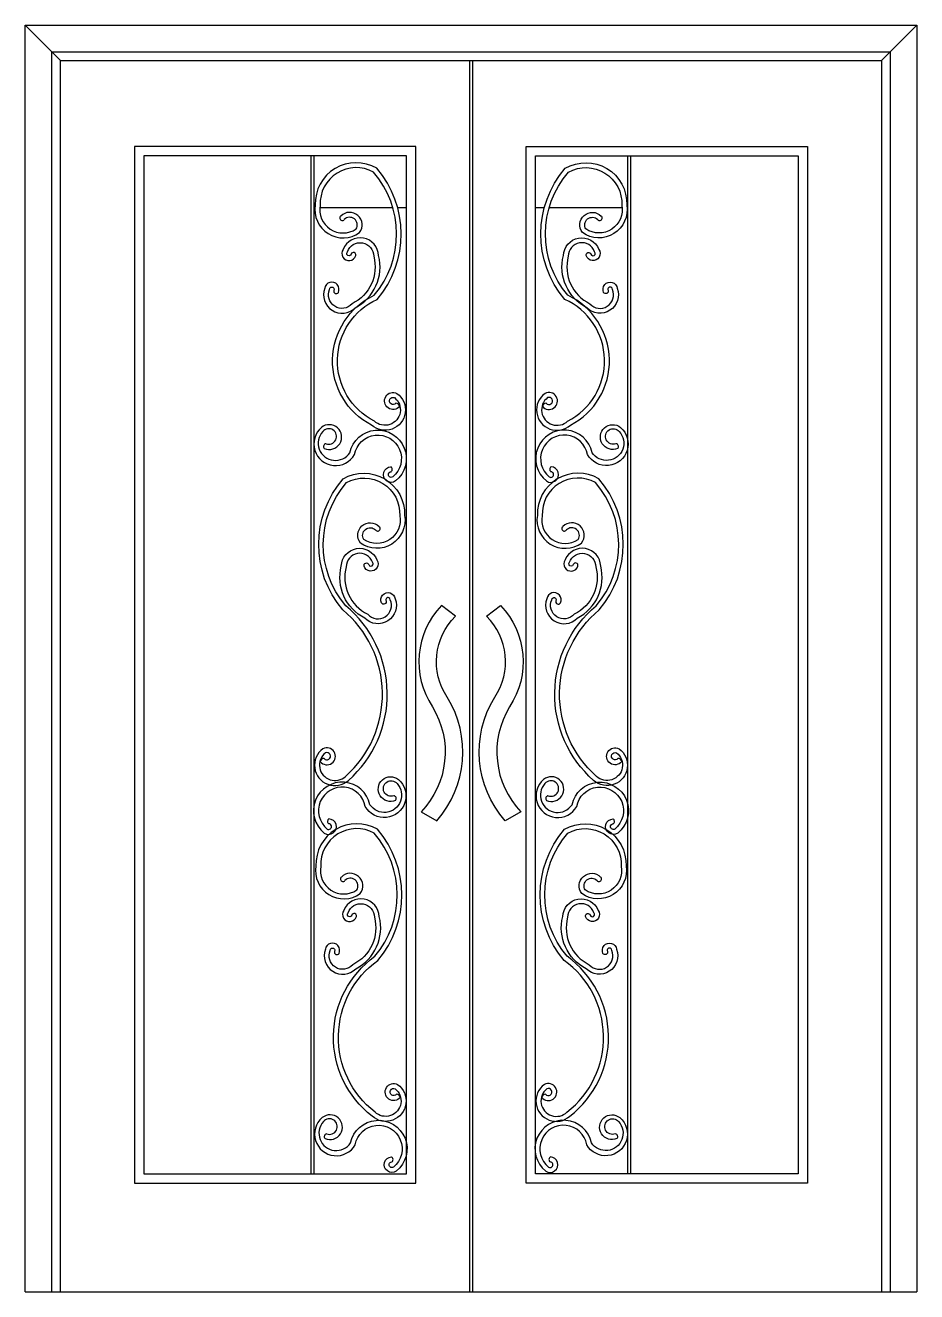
# Model space of a CAD drawing. Header units: metres. Extents: x 0 to 1520, y 0 to 2160.
import ezdxf

# ---------------------------------------------------------------- set-up
doc = ezdxf.new("R2010")
doc.units = ezdxf.units.M
for name, color, linetype in [('2', 2, 'Continuous'), ('3', 3, 'Continuous'), ('4', 4, 'Continuous'), ('6', 3, 'Continuous'), ('7', 7, 'Continuous')]:
    doc.layers.add(name, color=color, linetype=linetype)

msp = doc.modelspace()

# ---------------------------------------------------------------- hatches: boundary and pattern name
at = {"layer": '3'}
h = msp.add_hatch(dxfattribs=at)
h.set_pattern_fill('AR-RROOF', scale=400)
h.paths.add_polyline_path([(869.77, 251.69, -0.29), (904.93, 290.58, -0.72), (885.1, 353.41, -2.18), (880.1, 331.93, 0.75), (923.69, 306.2, 0.5), (918.8, 565.16, -0.37), (919.73, 788.72, -0.27), (990.3, 788.76, -0.51), (1002.22, 806.45, -0.53), (1002.55, 798.03, 1.3), (1005.27, 789.15, 1.44), (940.25, 827.4, -1.19), (883.76, 873.59, -1.78), (888.7, 837.88, -0.64), (891.62, 845.77, 1.73), (887.75, 868.42, 1.13), (932.29, 830.55, -0.32), (973.68, 868.59, -0.04), (968.82, 872.23, -0.46), (973.59, 1169.87, 0.37), (972.45, 1379.97, 0.59), (881.59, 1323.46, 0.67), (942.67, 1283.04, 0.9), (922.66, 1299.2, -1.19), (916.68, 1305.13, -0.94), (948.68, 1276.97, -0.67), (873.13, 1324.04, -0.24), (898.91, 1380.78, -0.21), (888.58, 1382.82, -1.42), (966.55, 1431.02, 1.13), (1011.09, 1468.89, 1.73), (1007.22, 1446.25, -0.64), (1010.14, 1438.35, -1.78), (1015.08, 1474.07, -0.19), (1027.66, 1450.49), (1027.66, 1937.63), (869.77, 1937.63)])
h.paths.add_polyline_path([(919.92, 1692.59, -0.63), (924.81, 1484.95, -0.75), (881.22, 1510.68, 2.18), (886.22, 1532.16, 1.05), (929.67, 1477.98, 0.52), (954.31, 1680.1, -0.06), (938.98, 1691.75, 0.03), (925.13, 1699.46, -0.37), (926.27, 1909.56, -0.59), (1017.14, 1853.04, -0.67), (956.05, 1812.63, -0.94), (976.81, 1827.97, 0.84), (983.28, 1833.37, 0.98), (950.04, 1806.56, 0.67), (1025.59, 1853.63, 0.59), (920.85, 1916.15, 0.37)])
h.paths.add_polyline_path([(981.17, 1237.6, -0.35), (941.1, 1148.69, -0.81), (889.31, 1181.82, -1.13), (912.77, 1175.52, -1.05), (904.97, 1178.71, 1.25), (897.62, 1179.92, 0.86), (935.96, 1155.53, 0.36), (972.76, 1236.47, 0.85), (928.03, 1244.06, 1.25), (934.26, 1239.97, -1.05), (942.15, 1237.05, -1.13), (920.62, 1248.28, -0.81)])
h.paths.add_polyline_path([(1027.66, 1441.54, -0.72), (958.59, 1427.87, 1.44), (893.57, 1389.62, 1.3), (896.29, 1398.51, -0.53), (896.62, 1406.92, -0.58), (907.22, 1386.55, -0.27), (977.87, 1386.56, -0.37), (978.8, 1163.01, 0.46), (975.2, 877.85, 0.73), (1017.51, 904.72, -2.18), (1012.5, 926.2, -0.64), (1000.45, 864.41, -0.24), (1027.66, 829.36)])
h.paths.add_polyline_path([(1013.84, 296.91, -1.19), (957.35, 250.72, 1.44), (892.33, 212.47, 1.3), (895.05, 221.35, -0.53), (895.38, 229.77, -1.33), (887.34, 205.67, -0.18), (869.77, 235.62), (869.77, 200.79), (1027.66, 200.79), (1027.66, 811.3, -0.18), (1010.26, 782.35, -0.17), (1002.08, 780.02, -0.22), (1024.47, 726.2, -0.67), (948.92, 679.13, -0.94), (980.92, 707.29, -1.19), (974.95, 701.36, 0.9), (954.93, 685.2, 0.67), (1016.02, 725.61, 0.59), (925.15, 782.13, 0.37), (924.01, 572.03, -0.5), (928.55, 299.24, -0.1), (916.35, 292.28, -0.36), (965.31, 253.87, 1.13), (1009.85, 291.74, 1.73), (1005.98, 269.09, -0.64), (1008.9, 261.2, -1.78)])
h.paths.add_polyline_path([(596.31, 306.2, 0.75), (639.9, 331.93, -2.18), (634.9, 353.41, -0.72), (615.07, 290.58, -0.29), (650.23, 251.69), (650.23, 1937.63), (492.34, 1937.63), (492.34, 1450.49, -0.19), (504.92, 1474.07, -1.78), (509.86, 1438.35, -0.64), (512.78, 1446.25, 1.73), (508.91, 1468.89, 1.13), (553.45, 1431.02, -1.42), (631.42, 1382.82, -0.21), (621.09, 1380.78, -0.24), (646.87, 1324.04, -0.67), (571.32, 1276.97, -0.94), (603.32, 1305.13, -1.19), (597.34, 1299.2, 0.9), (577.33, 1283.04, 0.67), (638.41, 1323.46, 0.59), (547.55, 1379.97, 0.37), (546.41, 1169.87, -0.46), (551.18, 872.23, -0.04), (546.32, 868.59, -0.32), (587.71, 830.55, 1.13), (632.25, 868.42, 1.73), (628.38, 845.77, -0.64), (631.3, 837.88, -1.78), (636.24, 873.59, -1.19), (579.75, 827.4, 1.44), (514.73, 789.15, 1.3), (517.45, 798.03, -0.53), (517.78, 806.45, -0.51), (529.7, 788.76, -0.27), (600.27, 788.72, -0.37), (601.2, 565.16, 0.5)])
h.paths.add_polyline_path([(578.9, 1148.69, -0.35), (538.83, 1237.6, -0.81), (599.38, 1248.28, -1.13), (577.85, 1237.05, -1.05), (585.74, 1239.97, 1.25), (591.97, 1244.06, 0.85), (547.24, 1236.47, 0.36), (584.04, 1155.53, 0.86), (622.38, 1179.92, 1.25), (615.03, 1178.71, -1.05), (607.23, 1175.52, -1.13), (630.69, 1181.82, -0.81)])
h.paths.add_polyline_path([(590.33, 1477.98, 1.05), (633.78, 1532.16, 2.18), (638.78, 1510.68, -0.75), (595.19, 1484.95, -0.63), (600.08, 1692.59, 0.37), (599.15, 1916.15, 0.59), (494.41, 1853.63, 0.67), (569.96, 1806.56, 0.98), (536.72, 1833.37, 0.84), (543.19, 1827.97, -0.94), (563.95, 1812.63, -0.67), (502.86, 1853.04, -0.59), (593.73, 1909.56, -0.37), (594.87, 1699.46, 0.03), (581.02, 1691.75, -0.06), (565.69, 1680.1, 0.52)])
h.paths.add_polyline_path([(595.99, 572.03, 0.37), (594.85, 782.13, 0.59), (503.98, 725.61, 0.67), (565.07, 685.2, 0.9), (545.05, 701.36, -1.19), (539.08, 707.29, -0.94), (571.08, 679.13, -0.67), (495.53, 726.2, -0.22), (517.92, 780.02, -0.17), (509.74, 782.35, -0.18), (492.34, 811.3), (492.34, 200.79), (650.23, 200.79), (650.23, 235.62, -0.18), (632.66, 205.67, -1.33), (624.62, 229.77, -0.53), (624.95, 221.35, 1.3), (627.67, 212.47, 1.44), (562.65, 250.72, -1.19), (506.16, 296.91, -1.78), (511.1, 261.2, -0.64), (514.02, 269.09, 1.73), (510.15, 291.74, 1.13), (554.69, 253.87, -0.36), (603.65, 292.28, -0.1), (591.45, 299.24, -0.5)])
h.paths.add_polyline_path([(492.34, 829.36, -0.24), (519.55, 864.41, -0.64), (507.5, 926.2, -2.18), (502.49, 904.72, 0.73), (544.8, 877.85, 0.46), (541.2, 1163.01, -0.37), (542.13, 1386.56, -0.27), (612.78, 1386.55, -0.58), (623.38, 1406.92, -0.53), (623.71, 1398.51, 1.3), (626.43, 1389.62, 1.44), (561.41, 1427.87, -0.72), (492.34, 1441.54)])

# ---------------------------------------------------------------- linework, layer by layer
at = {"layer": '2'}
msp.add_line((0, 0), (1520, 0), dxfattribs=at)
at = {"layer": '3'}
for p, q in [((60, 2100), (0, 2160)), ((1460, 2100), (1520, 2160)), ((757.5, 2100), (757.5, 0)), ((762.5, 2100), (762.5, 0)), ((487.34, 200.79), (487.34, 1937.63)), ((492.34, 200.79), (492.34, 1937.63)), ((1027.66, 200.79), (1027.66, 1937.63)), ((1032.66, 200.79), (1032.66, 1937.63))]:
    msp.add_line(p, q, dxfattribs=at)
msp.add_lwpolyline([(201.81, 200.79), (650.23, 200.79), (650.23, 1937.63), (201.81, 1937.63)], close=True, dxfattribs=at)
for points in [[(631.8, 1515.41, -2), (629.39, 1524.92, -1.05), (595.19, 1484.95, -0.63), (600.08, 1692.59, 0.37), (599.15, 1916.15, 0.59), (494.41, 1853.63, 0.67), (569.96, 1806.56, 0.94), (537.96, 1834.72)], [(888.2, 1515.41, 2), (890.61, 1524.92, 1.05), (924.81, 1484.95, 0.63), (919.92, 1692.59, -0.37), (920.85, 1916.15, -0.59), (1025.59, 1853.63, -0.67), (950.04, 1806.56, -0.94), (982.04, 1834.72)], [(638.35, 1510.12, -2.11), (633.78, 1532.16, -1.05), (590.33, 1477.98, -0.62), (594.87, 1699.46, 0.37), (593.73, 1909.56, 0.59), (502.86, 1853.04, 0.67), (563.95, 1812.63, 0.9), (543.94, 1828.79)], [(881.65, 1510.12, 2.11), (886.22, 1532.16, 1.05), (929.67, 1477.98, 0.62), (925.13, 1699.46, -0.37), (926.27, 1909.56, -0.59), (1017.14, 1853.04, -0.67), (956.05, 1812.63, -0.9), (976.06, 1828.79)], [(509.86, 1438.35, 1.78), (504.92, 1474.07, 1.19), (561.41, 1427.87, -1.44), (626.43, 1389.62, -1.3), (623.71, 1398.51)], [(512.78, 1446.25, 1.94), (507.15, 1467.13, 1.08), (553.45, 1431.02, -1.42), (631.42, 1382.82, -1.33), (623.38, 1406.92)], [(1007.22, 1446.25, -1.94), (1012.85, 1467.13, -1.08), (966.55, 1431.02, 1.42), (888.58, 1382.82, 1.33), (896.62, 1406.92)], [(1010.14, 1438.35, -1.78), (1015.08, 1474.07, -1.19), (958.59, 1427.87, 1.44), (893.57, 1389.62, 1.3), (896.29, 1398.51)], [(502.93, 904.15, 2.11), (507.5, 926.2, 1.05), (550.95, 872.02, 0.46), (546.41, 1169.87, -0.37), (547.55, 1379.97, -0.59), (638.41, 1323.46, -0.67), (577.33, 1283.04, -0.9), (597.34, 1299.2)], [(509.48, 909.45, 2), (511.89, 918.96, 1.05), (546.09, 878.99, 0.46), (541.2, 1163.01, -0.37), (542.13, 1386.56, -0.59), (646.87, 1324.04, -0.67), (571.32, 1276.97, -0.94), (603.32, 1305.13)], [(1010.52, 909.45, -2), (1008.11, 918.96, -1.05), (973.91, 878.99, -0.46), (978.8, 1163.01, 0.37), (977.87, 1386.56, 0.59), (873.13, 1324.04, 0.67), (948.68, 1276.97, 0.94), (916.68, 1305.13)], [(1017.07, 904.15, -2.11), (1012.5, 926.2, -1.05), (969.05, 872.02, -0.46), (973.59, 1169.87, 0.37), (972.45, 1379.97, 0.59), (881.59, 1323.46, 0.67), (942.67, 1283.04, 0.9), (922.66, 1299.2)], [(628.38, 845.77, -1.94), (634.01, 866.66, -1.08), (587.71, 830.55, 1.42), (509.74, 782.35, 1.33), (517.78, 806.45)], [(631.3, 837.88, -1.78), (636.24, 873.59, -1.19), (579.75, 827.4, 1.44), (514.73, 789.15, 1.3), (517.45, 798.03)], [(888.7, 837.88, 1.78), (883.76, 873.59, 1.19), (940.25, 827.4, -1.44), (1005.27, 789.15, -1.3), (1002.55, 798.03)], [(891.62, 845.77, 1.94), (885.99, 866.66, 1.08), (932.29, 830.55, -1.42), (1010.26, 782.35, -1.33), (1002.22, 806.45)], [(632.92, 336.66, -2), (630.51, 346.17, -1.05), (596.31, 306.2, -0.5), (601.2, 565.16, 0.37), (600.27, 788.72, 0.59), (495.53, 726.2, 0.67), (571.08, 679.13, 0.94), (539.08, 707.29)], [(639.47, 331.37, -2.11), (634.9, 353.41, -1.05), (591.45, 299.24, -0.5), (595.99, 572.03, 0.37), (594.85, 782.13, 0.59), (503.98, 725.61, 0.67), (565.07, 685.2, 0.9), (545.05, 701.36)], [(880.53, 331.37, 2.11), (885.1, 353.41, 1.05), (928.55, 299.24, 0.5), (924.01, 572.03, -0.37), (925.15, 782.13, -0.59), (1016.02, 725.61, -0.67), (954.93, 685.2, -0.9), (974.95, 701.36)], [(887.08, 336.66, 2), (889.49, 346.17, 1.05), (923.69, 306.2, 0.5), (918.8, 565.16, -0.37), (919.73, 788.72, -0.59), (1024.47, 726.2, -0.67), (948.92, 679.13, -0.94), (980.92, 707.29)], [(511.1, 261.2, 1.78), (506.16, 296.91, 1.19), (562.65, 250.72, -1.44), (627.67, 212.47, -1.3), (624.95, 221.35)], [(514.02, 269.09, 1.94), (508.39, 289.98, 1.08), (554.69, 253.87, -1.42), (632.66, 205.67, -1.33), (624.62, 229.77)], [(1005.98, 269.09, -1.94), (1011.61, 289.98, -1.08), (965.31, 253.87, 1.42), (887.34, 205.67, 1.33), (895.38, 229.77)], [(1008.9, 261.2, -1.78), (1013.84, 296.91, -1.19), (957.35, 250.72, 1.44), (892.33, 212.47, 1.3), (895.05, 221.35)]]:
    msp.add_lwpolyline(points, format="xyb", dxfattribs=at)
for points in [[(526.17, 1708.11, 0.95), (533.79, 1704.52, 1.16), (510.59, 1711.41, 0.81), (562.38, 1678.28, 0.35), (602.44, 1767.19, 0.81), (541.9, 1777.87, 1.16), (563.64, 1767.24, 0.95), (555.6, 1769.75, -1.29), (549.31, 1773.64, -0.85), (594.04, 1766.06, -0.36), (557.24, 1685.12, -0.86), (518.9, 1709.5, -1.29)], [(993.83, 1708.11, -0.95), (986.21, 1704.52, -1.16), (1009.41, 1711.41, -0.81), (957.62, 1678.28, -0.35), (917.56, 1767.19, -0.81), (978.1, 1777.87, -1.16), (956.36, 1767.24, -0.95), (964.4, 1769.75, 1.29), (970.69, 1773.64, 0.85), (925.96, 1766.06, 0.36), (962.76, 1685.12, 0.86), (1001.1, 1709.5, 1.29)], [(615.11, 1178.52, -0.95), (607.49, 1174.93, -1.16), (630.69, 1181.82, -0.81), (578.9, 1148.69, -0.35), (538.83, 1237.6, -0.81), (599.38, 1248.28, -1.16), (577.64, 1237.65, -0.95), (585.68, 1240.16, 1.29), (591.97, 1244.06, 0.85), (547.24, 1236.47, 0.36), (584.04, 1155.53, 0.86), (622.38, 1179.92, 1.29)], [(904.89, 1178.52, 0.95), (912.51, 1174.93, 1.16), (889.31, 1181.82, 0.81), (941.1, 1148.69, 0.35), (981.17, 1237.6, 0.81), (920.62, 1248.28, 1.16), (942.36, 1237.65, 0.95), (934.32, 1240.16, -1.29), (928.03, 1244.06, -0.85), (972.76, 1236.47, -0.36), (935.96, 1155.53, -0.86), (897.62, 1179.92, -1.29)], [(527.29, 580.68, 0.95), (534.9, 577.09, 1.16), (511.71, 583.98, 0.81), (563.5, 550.85, 0.35), (603.56, 639.76, 0.81), (543.02, 650.44, 1.16), (564.76, 639.81, 0.95), (556.72, 642.32, -1.29), (550.43, 646.21, -0.85), (595.16, 638.63, -0.36), (558.36, 557.69, -0.86), (520.02, 582.07, -1.29)], [(992.71, 580.68, -0.95), (985.1, 577.09, -1.16), (1008.29, 583.98, -0.81), (956.5, 550.85, -0.35), (916.44, 639.76, -0.81), (976.98, 650.44, -1.16), (955.24, 639.81, -0.95), (963.28, 642.32, 1.29), (969.57, 646.21, 0.85), (924.84, 638.63, 0.36), (961.64, 557.69, 0.86), (999.98, 582.07, 1.29)]]:
    msp.add_lwpolyline(points, format="xyb", close=True, dxfattribs=at)
for centre, radius, start, end in [((540.43, 1831.23), 4.27, 125.33, 325.15), ((979.57, 1831.23), 4.27, 214.85, 54.67), ((632.31, 1509.34), 6.09, 7.3, 94.76), ((887.69, 1509.34), 6.09, 85.24, 172.7), ((513.14, 1441.62), 4.64, 94.49, 224.89), ((1006.86, 1441.62), 4.64, 315.11, 85.51), ((620.71, 1402.6), 5.08, 306.24, 58.29), ((899.29, 1402.6), 5.08, 121.71, 233.76), ((600.85, 1301.65), 4.27, 214.85, 54.67), ((919.15, 1301.65), 4.27, 125.33, 325.15), ((508.97, 903.38), 6.09, 85.24, 172.7), ((1011.03, 903.38), 6.09, 7.3, 94.76), ((628.02, 841.15), 4.64, 315.11, 85.51), ((891.98, 841.15), 4.64, 94.49, 224.89), ((520.45, 802.13), 5.08, 121.71, 233.76), ((999.55, 802.13), 5.08, 306.24, 58.29), ((541.55, 703.8), 4.27, 125.33, 325.15), ((978.45, 703.8), 4.27, 214.85, 54.67), ((633.43, 330.59), 6.09, 7.3, 94.76), ((886.57, 330.59), 6.09, 85.24, 172.7), ((514.38, 264.47), 4.64, 94.49, 224.89), ((1005.62, 264.47), 4.64, 315.11, 85.51), ((621.95, 225.45), 5.08, 306.24, 58.29), ((898.05, 225.45), 5.08, 121.71, 233.76)]:
    msp.add_arc(centre, radius, start, end, dxfattribs=at)
at = {"layer": '4'}
for points in [[(0, 0), (0, 2160), (1520, 2160), (1520, 0)], [(60, 0), (60, 2100), (1460, 2100), (1460, 0)]]:
    msp.add_lwpolyline(points, dxfattribs=at)
at = {"layer": '6'}
msp.add_lwpolyline([(45, 0), (45, 2115), (1475, 2115), (1475, 0)], dxfattribs=at)
msp.add_lwpolyline([(1318.19, 200.79), (869.77, 200.79), (869.77, 1937.63), (1318.19, 1937.63)], close=True, dxfattribs=at)
at = {"layer": '7'}
for points in [[(186.02, 185), (666.02, 185), (666.02, 1953.42), (186.02, 1953.42)], [(1333.98, 185), (853.98, 185), (853.98, 1953.42), (1333.98, 1953.42)]]:
    msp.add_lwpolyline(points, close=True, dxfattribs=at)
for points in [[(674.8, 818.22), (701.68, 803.2, 0.33), (719.6, 1013.79, -0.36), (733.47, 1152.15), (709.57, 1170.59, 0.35), (694.22, 997.79, -0.34)], [(845.2, 818.22), (818.32, 803.2, -0.33), (800.4, 1013.79, 0.36), (786.53, 1152.15), (810.43, 1170.59, -0.35), (825.78, 997.79, 0.34)]]:
    msp.add_lwpolyline(points, format="xyb", close=True, dxfattribs=at)

doc.saveas('drawing.dxf')
